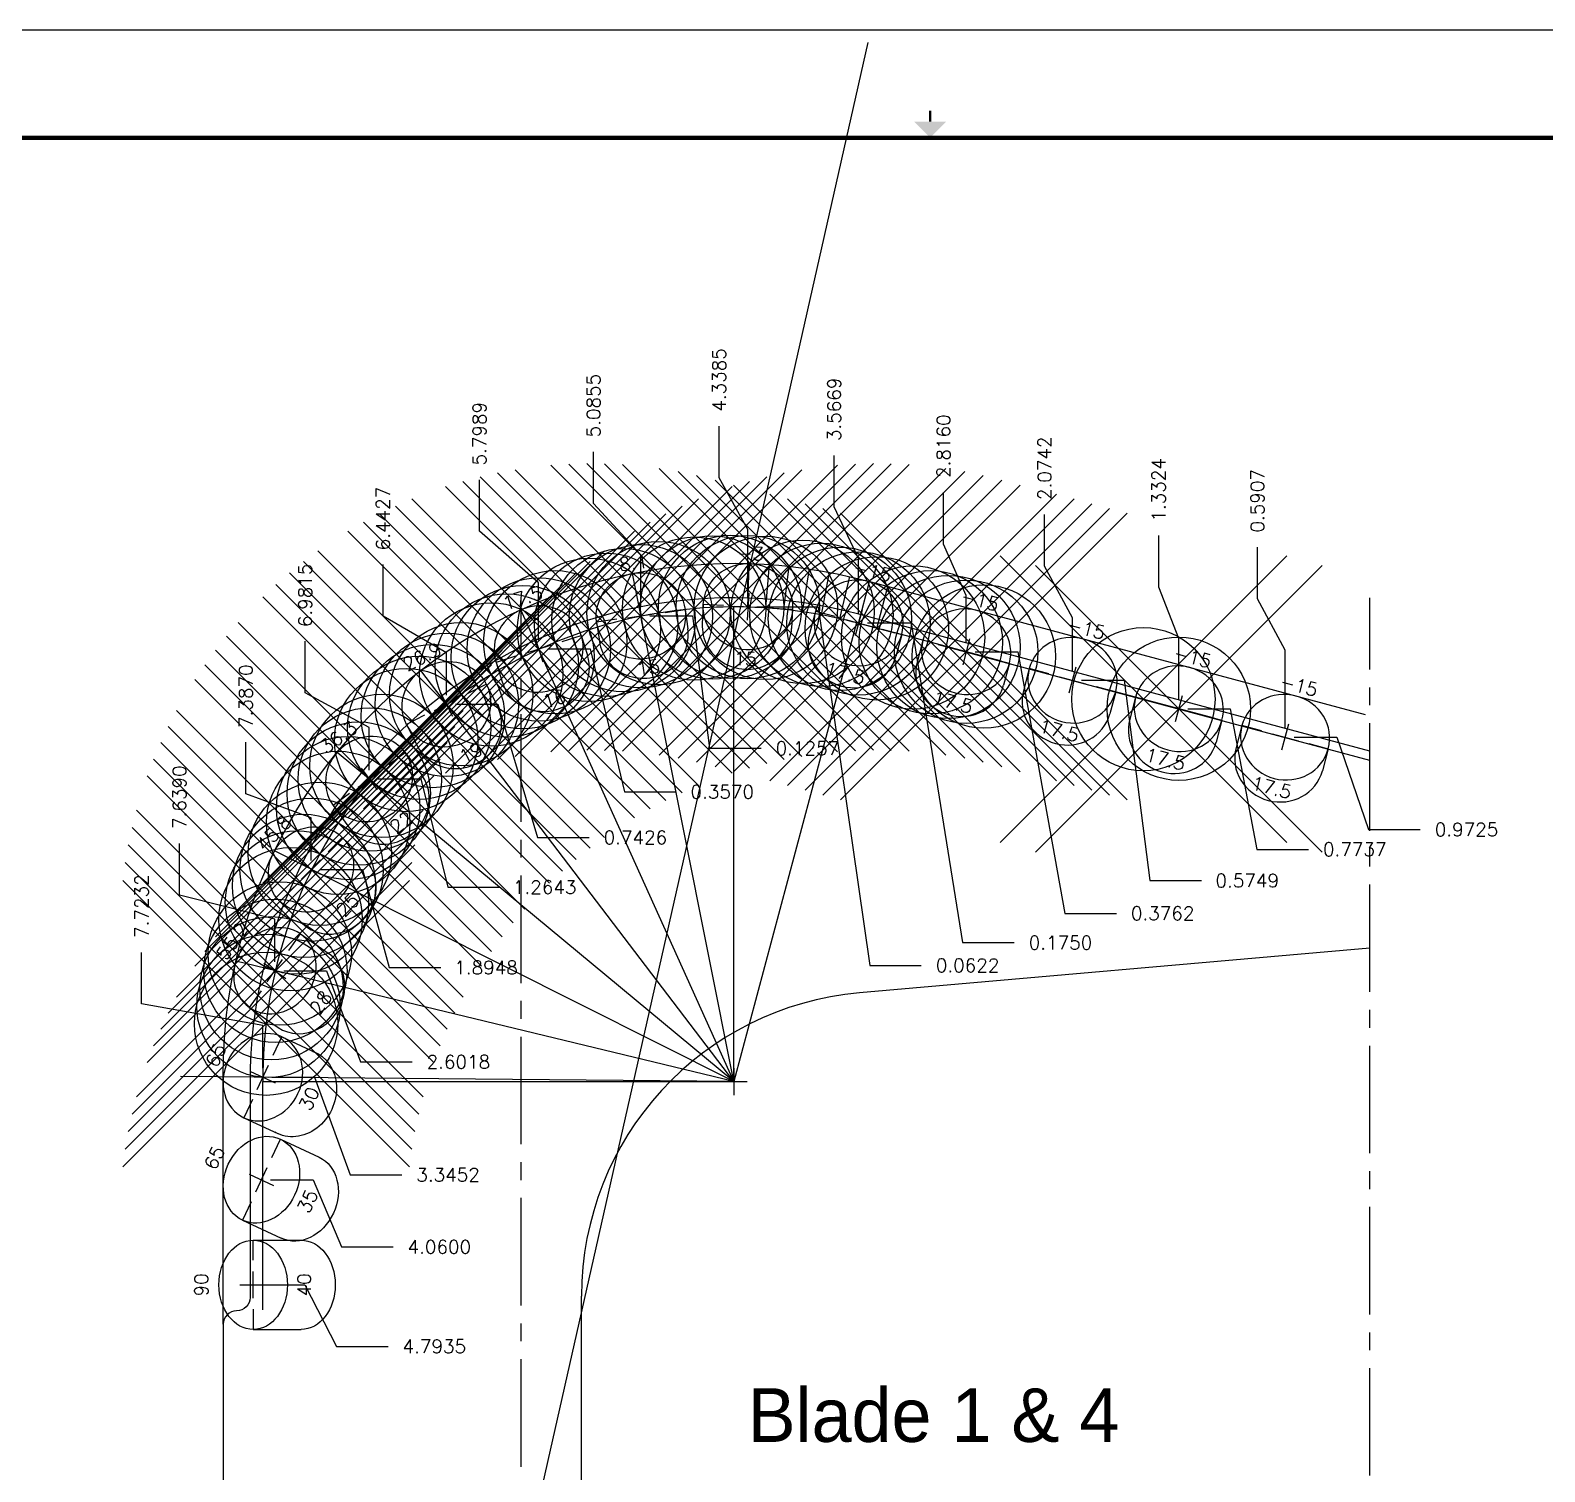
# Model space of a CAD drawing. Header units: inches. Extents: x -3 to 80.6, y -1.2 to 56.3.
# Drawn here: x 57.34 to 67.91, y 24.37 to 34.43 of the extents above; entities that cross this region are included whole.
import ezdxf
from ezdxf.enums import TextEntityAlignment as Align
from ezdxf.lldxf.tags import DXFTag

# ---------------------------------------------------------------- set-up
doc = ezdxf.new("R2010")
doc.units = ezdxf.units.IN
doc.header["$MEASUREMENT"] = 0
doc.header["$PDMODE"] = 35
doc.linetypes.add('CENTER2', pattern=[1.125, 0.75, -0.125, 0.125, -0.125])
doc.layers.get('Defpoints').update_dxf_attribs({"color": 10})
doc.layers.add('Blade_5', color=7, linetype='Continuous', true_color=0x0066cc)
for name, color, linetype in [('CLine', 5, 'CENTER2'), ('Dims', 4, 'Continuous'), ('Title Block', 7, 'Continuous')]:
    doc.layers.add(name, color=color, linetype=linetype)
doc.styles.add('RomanD', font='romand.shx')
doc.styles.add('RomanS', font='romans')
tags = doc.linetypes.add('HIDDEN2', pattern=[0.1875, 0.125, -0.0625]).pattern_tags.tags
tags[6:7] = [DXFTag(74, 4), DXFTag(75, 0), DXFTag(340, '0'), DXFTag(46, 0.0), DXFTag(50, 0.0), DXFTag(44, 0.0), DXFTag(45, 0.0)]
tags[4:5] = [DXFTag(74, 4), DXFTag(75, 0), DXFTag(340, '0'), DXFTag(46, 0.0), DXFTag(50, 0.0), DXFTag(44, 0.0), DXFTag(45, 0.0)]
doc.dimstyles.get("Standard").update_dxf_attribs({"dimtxt": 0.094, "dimasz": 0.18, "dimexe": 0.094, "dimexo": 0.0625, "dimgap": 0.09, "dimtad": 0, "dimtih": 1, "dimtoh": 1, "dimdec": 4, "dimzin": 0, "dimdsep": 46, "dimtxsty": 'RomanS', "dimcen": 0.09, "dimadec": 3, "dimazin": 0, "dimtfac": 1, "dimtdec": 4, "dimtofl": 0, "dimtmove": 0, "dimatfit": 3, "dimfxl": 1, "dimtolj": 1, "dimtzin": 0, "dimarcsym": 0})

# ---------------------------------------------------------------- blocks, each defined once
blk = doc.blocks.new('COT_Dblock')
at = {"layer": 'Title Block', "color": 8}
blk.add_lwpolyline([(0, 0), (34, 0), (34, 22), (0, 22)], close=True, dxfattribs=at)
at = {"layer": 'Title Block', "const_width": 0.015}
blk.add_lwpolyline([(17, 21.438), (17, 21.363)], dxfattribs=at)
at = {"layer": 'Title Block', "const_width": 0.03}
blk.add_lwpolyline([(33.13, 21.25), (0.87, 21.25), (0.87, 0.75), (33.13, 0.75)], close=True, dxfattribs=at)
at = {"layer": 'Title Block'}
blk.add_solid([(16.887, 21.363), (17.113, 21.363), (17, 21.25)], dxfattribs=at)
at = {"layer": 'Title Block', "color": 1, "style": 'RomanS', "flags": 8}
for tag, p in [('FNAME', (0.62, 3.75)), ('REVDATE', (0.62, 2.25)), ('USER', (0.62, 0.75))]:
    blk.add_attdef(tag, text='', height=0.047, rotation=90, dxfattribs=at).set_placement(p, align=Align.BOTTOM_LEFT)
at = {"layer": 'Title Block', "color": 3, "style": 'RomanS', "flags": 8}
blk.add_attdef('DRAWN', text='', height=0.11, dxfattribs=at).set_placement((28.7, 1.984), align=Align.MIDDLE_CENTER)
for tag, p in [('DDATE', (28.356, 1.672)), ('CHECK', (28.356, 1.406)), ('MATRL', (28.356, 1.149)), ('PDATE', (28.356, 0.883)), ('SCALE', (29.896, 0.855)), ('SHEET', (32.005, 0.855))]:
    blk.add_attdef(tag, text='', height=0.094, dxfattribs=at).set_placement(p, align=Align.MIDDLE_LEFT)
at = {"layer": 'Title Block', "color": 3, "style": 'RomanD', "width": 0.9, "flags": 8}
for tag, height, p in [('TITL1', 0.125, (31.337, 1.684)), ('TITL2', 0.094, (31.337, 1.514)), ('TITL3', 0.094, (31.337, 1.374))]:
    blk.add_attdef(tag, text='', height=height, dxfattribs=at).set_placement(p, align=Align.MIDDLE_CENTER)
at = {"layer": 'Title Block', "color": 3, "style": 'RomanS', "flags": 8}
for tag, p in [('FSCM#', (30.337, 1.121)), ('DWG#', (31.81, 1.121)), ('REV#', (32.97, 1.121))]:
    blk.add_attdef(tag, text='', height=0.094, dxfattribs=at).set_placement(p, align=Align.TOP_CENTER)
blk = doc.blocks.new('CMark')
at = {"layer": 'CLine'}
for p, q in [((-0.094, 0), (0.094, 0)), ((0, 0.094), (0, -0.094))]:
    blk.add_line(p, q, dxfattribs=at)
blk = doc.blocks.new('1613@17.5')
for p, q in [((-0.17, 0), (-0.312, 0)), ((0.171, 0), (0.312, 0))]:
    blk.add_line(p, q)
at = {"color": 8, "linetype": 'HIDDEN2', "ltscale": 0.5}
blk.add_line((-0.312, 0), (-0.312, -0.159), dxfattribs=at)
at = {"color": 8, "linetype": 'HIDDEN2', "ltscale": 0.5, "flags": 128}
blk.add_lwpolyline([(0.312, 0), (0.312, -0.159)], dxfattribs=at)
at = {"extrusion": (0, 0, -1)}
blk.add_ellipse((0, 0), major_axis=(-0.312, 0), ratio=0.953717, start_param=-3.141592653589793, end_param=3.141592653589793, dxfattribs=at)
at = {"color": 8, "linetype": 'HIDDEN2', "ltscale": 0.5}
blk.add_ellipse((0, -0.159), major_axis=(0.312, 0), ratio=0.953717, start_param=3.141593, end_param=6.283185, dxfattribs=at)
blk.add_blockref('CMark', (0, 0))
at = {"style": 'RomanS'}
blk.add_text('17.5', height=0.094, dxfattribs=at).set_placement((0, -0.364), align=Align.MIDDLE_CENTER)
blk.add_attdef('ANG', text='', height=0.094, dxfattribs=at).set_placement((0, 0.298), align=Align.BOTTOM_CENTER)
blk = doc.blocks.new('1613@15')
for p, q in [((-0.17, 0), (-0.312, 0)), ((0.171, 0), (0.312, 0))]:
    blk.add_line(p, q)
at = {"color": 8, "linetype": 'HIDDEN2', "ltscale": 0.5}
blk.add_line((-0.312, 0), (-0.312, -0.135), dxfattribs=at)
at = {"color": 8, "linetype": 'HIDDEN2', "ltscale": 0.5, "flags": 128}
blk.add_lwpolyline([(0.312, 0), (0.312, -0.135)], dxfattribs=at)
blk.add_ellipse((0, 0), major_axis=(-0.312, 0), ratio=0.965926, start_param=-3.141592653589793, end_param=3.141592653589793)
at = {"color": 8, "linetype": 'HIDDEN2', "ltscale": 0.5}
blk.add_ellipse((0, -0.135), major_axis=(-0.312, 0), ratio=0.965926, start_param=0, end_param=3.141593, dxfattribs=at)
blk.add_blockref('CMark', (0, 0))
at = {"style": 'RomanS'}
blk.add_text('15', height=0.094, dxfattribs=at).set_placement((0, -0.364), align=Align.MIDDLE_CENTER)
blk.add_attdef('ANG', text='', height=0.094, dxfattribs=at).set_placement((0, 0.298), align=Align.BOTTOM_CENTER)
blk = doc.blocks.new('1613@16')
for p, q in [((-0.17, 0), (-0.312, 0)), ((0.171, 0), (0.312, 0))]:
    blk.add_line(p, q)
at = {"color": 8, "linetype": 'HIDDEN2', "ltscale": 0.5}
blk.add_line((-0.312, 0), (-0.312, -0.143), dxfattribs=at)
at = {"color": 8, "linetype": 'HIDDEN2', "ltscale": 0.5, "flags": 128}
blk.add_lwpolyline([(0.312, 0), (0.312, -0.143)], dxfattribs=at)
at = {"extrusion": (0, 0, -1)}
blk.add_ellipse((0, 0), major_axis=(-0.312, 0), ratio=0.961248, start_param=-3.141592653589793, end_param=3.141592653589793, dxfattribs=at)
at = {"color": 8, "linetype": 'HIDDEN2', "ltscale": 0.5}
blk.add_ellipse((0, -0.143), major_axis=(0.312, 0), ratio=0.953717, start_param=3.141593, end_param=6.283185, dxfattribs=at)
blk.add_blockref('CMark', (0, 0))
at = {"style": 'RomanS'}
blk.add_text('16', height=0.094, dxfattribs=at).set_placement((0, -0.364), align=Align.MIDDLE_CENTER)
blk.add_attdef('ANG', text='', height=0.094, dxfattribs=at).set_placement((0, 0.298), align=Align.BOTTOM_CENTER)
blk = doc.blocks.new('1613@19')
for p, q in [((-0.17, 0), (-0.313, 0)), ((0.171, 0), (0.312, 0))]:
    blk.add_line(p, q)
at = {"color": 8, "linetype": 'HIDDEN2', "ltscale": 0.5}
blk.add_line((-0.313, 0), (-0.313, -0.169), dxfattribs=at)
at = {"color": 8, "linetype": 'HIDDEN2', "ltscale": 0.5, "flags": 128}
blk.add_lwpolyline([(0.312, 0), (0.312, -0.169)], dxfattribs=at)
at = {"extrusion": (0, 0, -1)}
blk.add_ellipse((0, 0), major_axis=(-0.312, 0), ratio=0.945519, start_param=3.141593, end_param=9.424778, dxfattribs=at)
at = {"color": 8, "linetype": 'HIDDEN2', "ltscale": 0.5}
blk.add_ellipse((0, -0.169), major_axis=(0.312, 0), ratio=0.945519, start_param=3.141593, end_param=6.283185, dxfattribs=at)
blk.add_blockref('CMark', (0, 0))
at = {"style": 'RomanS'}
blk.add_text('19', height=0.094, dxfattribs=at).set_placement((0, -0.379), align=Align.MIDDLE_CENTER)
blk.add_attdef('ANG', text='', height=0.094, dxfattribs=at).set_placement((0, 0.298), align=Align.BOTTOM_CENTER)
blk = doc.blocks.new('1613@22')
for p, q in [((-0.17, 0), (-0.313, 0)), ((0.171, 0), (0.312, 0))]:
    blk.add_line(p, q)
at = {"color": 8, "linetype": 'HIDDEN2', "ltscale": 0.5}
blk.add_line((-0.313, 0), (-0.313, -0.195), dxfattribs=at)
at = {"color": 8, "linetype": 'HIDDEN2', "ltscale": 0.5, "flags": 128}
blk.add_lwpolyline([(0.312, 0), (0.312, -0.195)], dxfattribs=at)
blk.add_ellipse((0, 0), major_axis=(-0.312, 0), ratio=0.927168, start_param=3.141593, end_param=9.424778)
at = {"color": 8, "linetype": 'HIDDEN2', "ltscale": 0.5}
blk.add_ellipse((0, -0.195), major_axis=(-0.312, 0), ratio=0.927168, start_param=0, end_param=3.141593, dxfattribs=at)
blk.add_blockref('CMark', (0, 0))
at = {"style": 'RomanS'}
blk.add_text('22', height=0.094, dxfattribs=at).set_placement((0.003, -0.376), align=Align.MIDDLE_CENTER)
blk.add_attdef('ANG', text='', height=0.094, dxfattribs=at).set_placement((0, 0.287), align=Align.BOTTOM_CENTER)
blk = doc.blocks.new('1613@25')
for p, q in [((-0.17, 0), (-0.312, 0)), ((0.171, 0), (0.312, 0))]:
    blk.add_line(p, q)
at = {"color": 8, "linetype": 'HIDDEN2', "ltscale": 0.5}
blk.add_line((-0.312, 0), (-0.312, -0.22), dxfattribs=at)
at = {"color": 8, "linetype": 'HIDDEN2', "ltscale": 0.5, "flags": 128}
blk.add_lwpolyline([(0.312, 0), (0.312, -0.22)], dxfattribs=at)
blk.add_ellipse((0, 0), major_axis=(-0.312, 0), ratio=0.906308, start_param=-3.141592653589793, end_param=3.141592653589793)
at = {"color": 8, "linetype": 'HIDDEN2', "ltscale": 0.5}
blk.add_ellipse((0, -0.22), major_axis=(-0.312, 0), ratio=0.906308, start_param=0, end_param=3.141593, dxfattribs=at)
blk.add_blockref('CMark', (0, 0))
at = {"style": 'RomanS'}
blk.add_text('25', height=0.094, dxfattribs=at).set_placement((0, -0.356), align=Align.MIDDLE_CENTER)
blk.add_attdef('ANG', text='', height=0.094, dxfattribs=at).set_placement((0, 0.287), align=Align.BOTTOM_CENTER)
blk = doc.blocks.new('1613@28')
for p, q in [((-0.17, 0), (-0.313, 0)), ((0.171, 0), (0.312, 0))]:
    blk.add_line(p, q)
at = {"color": 8, "linetype": 'HIDDEN2', "ltscale": 0.5}
blk.add_line((-0.313, 0), (-0.313, -0.244), dxfattribs=at)
at = {"color": 8, "linetype": 'HIDDEN2', "ltscale": 0.5, "flags": 128}
blk.add_lwpolyline([(0.312, 0), (0.312, -0.244)], dxfattribs=at)
blk.add_ellipse((0, 0), major_axis=(-0.312, 0), ratio=0.882944, start_param=3.141593, end_param=9.424778)
at = {"color": 8, "linetype": 'HIDDEN2', "ltscale": 0.5}
blk.add_ellipse((0, -0.244), major_axis=(-0.312, 0), ratio=0.882944, start_param=0, end_param=3.141593, dxfattribs=at)
blk.add_blockref('CMark', (0, 0))
at = {"style": 'RomanS'}
blk.add_text('28', height=0.094, dxfattribs=at).set_placement((0, -0.389), align=Align.MIDDLE_CENTER)
blk.add_attdef('ANG', text='', height=0.094, dxfattribs=at).set_placement((0, 0.287), align=Align.BOTTOM_CENTER)
blk = doc.blocks.new('*D178')
at = {"layer": 'Defpoints', "color": 0, "transparency": 16777216}
for p in [(65.904, 30.82), (66.688, 30.466), (66.097, 29.493)]:
    blk.add_point(p, dxfattribs=at)
at = {"layer": 'Dims', "color": 0, "lineweight": -2, "transparency": 16777216}
for p, q in [((65.904, 30.46), (65.904, 30.82)), ((66.097, 30.1), (65.904, 30.46)), ((66.097, 29.556), (66.097, 30.1))]:
    blk.add_line(p, q, dxfattribs=at)
at = {"layer": 'Dims', "color": 0, "transparency": 16777216, "insert": (65.904, 31.143), "char_height": 0.094, "attachment_point": 5, "rotation": 90, "style": 'RomanS'}
blk.add_mtext('\\A1;0.5907', dxfattribs=at)
blk = doc.blocks.new('*D179')
at = {"layer": 'Defpoints', "color": 0, "transparency": 16777216}
for p in [(65.215, 30.901), (66.688, 30.466), (65.355, 29.692)]:
    blk.add_point(p, dxfattribs=at)
at = {"layer": 'Dims', "color": 0, "lineweight": -2, "transparency": 16777216}
for p, q in [((65.215, 30.541), (65.215, 30.901)), ((65.355, 30.181), (65.215, 30.541)), ((65.355, 29.755), (65.355, 30.181))]:
    blk.add_line(p, q, dxfattribs=at)
at = {"layer": 'Dims', "color": 0, "transparency": 16777216, "insert": (65.215, 31.219), "char_height": 0.094, "attachment_point": 5, "rotation": 90, "style": 'RomanS'}
blk.add_mtext('\\A1;1.3324', dxfattribs=at)
blk = doc.blocks.new('*D180')
at = {"layer": 'Defpoints', "color": 0, "transparency": 16777216}
for p in [(64.419, 31.047), (66.688, 30.466), (64.614, 29.891)]:
    blk.add_point(p, dxfattribs=at)
at = {"layer": 'Dims', "color": 0, "lineweight": -2, "transparency": 16777216}
for p, q in [((64.419, 30.687), (64.419, 31.047)), ((64.614, 30.327), (64.419, 30.687)), ((64.614, 29.953), (64.614, 30.327))]:
    blk.add_line(p, q, dxfattribs=at)
at = {"layer": 'Dims', "color": 0, "transparency": 16777216, "insert": (64.419, 31.37), "char_height": 0.094, "attachment_point": 5, "rotation": 90, "style": 'RomanS'}
blk.add_mtext('\\A1;2.0742', dxfattribs=at)
blk = doc.blocks.new('*D181')
at = {"layer": 'Defpoints', "color": 0, "transparency": 16777216}
for p in [(63.714, 31.201), (66.688, 30.466), (63.872, 30.09)]:
    blk.add_point(p, dxfattribs=at)
at = {"layer": 'Dims', "color": 0, "lineweight": -2, "transparency": 16777216}
for p, q in [((63.714, 30.841), (63.714, 31.201)), ((63.872, 30.481), (63.714, 30.841)), ((63.872, 30.152), (63.872, 30.481))]:
    blk.add_line(p, q, dxfattribs=at)
at = {"layer": 'Dims', "color": 0, "transparency": 16777216, "insert": (63.714, 31.524), "char_height": 0.094, "attachment_point": 5, "rotation": 90, "style": 'RomanS'}
blk.add_mtext('\\A1;2.8160', dxfattribs=at)
blk = doc.blocks.new('*D182')
at = {"layer": 'Defpoints', "color": 0, "transparency": 16777216}
for p in [(62.951, 31.46), (66.688, 30.466), (63.121, 30.291)]:
    blk.add_point(p, dxfattribs=at)
at = {"layer": 'Dims', "color": 0, "lineweight": -2, "transparency": 16777216}
for p, q in [((62.951, 31.1), (62.951, 31.46)), ((63.121, 30.74), (62.951, 31.1)), ((63.121, 30.353), (63.121, 30.74))]:
    blk.add_line(p, q, dxfattribs=at)
at = {"layer": 'Dims', "color": 0, "transparency": 16777216, "insert": (62.951, 31.781), "char_height": 0.094, "attachment_point": 5, "rotation": 90, "style": 'RomanS'}
blk.add_mtext('\\A1;3.5669', dxfattribs=at)
blk = doc.blocks.new('*D183')
at = {"layer": 'Defpoints', "color": 0, "transparency": 16777216}
for p in [(62.148, 31.663), (66.688, 30.466), (62.349, 30.404)]:
    blk.add_point(p, dxfattribs=at)
at = {"layer": 'Dims', "color": 0, "lineweight": -2, "transparency": 16777216}
for p, q in [((62.148, 31.303), (62.148, 31.663)), ((62.349, 30.943), (62.148, 31.303)), ((62.349, 30.466), (62.349, 30.943))]:
    blk.add_line(p, q, dxfattribs=at)
at = {"layer": 'Dims', "color": 0, "transparency": 16777216, "insert": (62.148, 31.986), "char_height": 0.094, "attachment_point": 5, "rotation": 90, "style": 'RomanS'}
blk.add_mtext('\\A1;4.3385', dxfattribs=at)
blk = doc.blocks.new('*D184')
at = {"layer": 'Defpoints', "color": 0, "transparency": 16777216}
for p in [(61.272, 31.485), (66.688, 30.466), (61.602, 30.34)]:
    blk.add_point(p, dxfattribs=at)
at = {"layer": 'Dims', "color": 0, "lineweight": -2, "transparency": 16777216}
for p, q in [((61.272, 31.125), (61.272, 31.485)), ((61.602, 30.765), (61.272, 31.125)), ((61.602, 30.403), (61.602, 30.765))]:
    blk.add_line(p, q, dxfattribs=at)
at = {"layer": 'Dims', "color": 0, "transparency": 16777216, "insert": (61.272, 31.807), "char_height": 0.094, "attachment_point": 5, "rotation": 90, "style": 'RomanS'}
blk.add_mtext('\\A1;5.0855', dxfattribs=at)
blk = doc.blocks.new('*D185')
at = {"layer": 'Defpoints', "color": 0, "transparency": 16777216}
for p in [(60.476, 31.29), (66.688, 30.466), (60.889, 30.109)]:
    blk.add_point(p, dxfattribs=at)
at = {"layer": 'Dims', "color": 0, "lineweight": -2, "transparency": 16777216}
for p, q in [((60.476, 30.93), (60.476, 31.29)), ((60.889, 30.57), (60.476, 30.93)), ((60.889, 30.171), (60.889, 30.57))]:
    blk.add_line(p, q, dxfattribs=at)
at = {"layer": 'Dims', "color": 0, "transparency": 16777216, "insert": (60.476, 31.611), "char_height": 0.094, "attachment_point": 5, "rotation": 90, "style": 'RomanS'}
blk.add_mtext('\\A1;5.7989', dxfattribs=at)
blk = doc.blocks.new('*D186')
at = {"layer": 'Defpoints', "color": 0, "transparency": 16777216}
for p in [(59.803, 30.698), (66.688, 30.466), (60.245, 29.723)]:
    blk.add_point(p, dxfattribs=at)
at = {"layer": 'Dims', "color": 0, "lineweight": -2, "transparency": 16777216}
for p, q in [((59.803, 30.338), (59.803, 30.698)), ((60.245, 30.083), (59.803, 30.338)), ((60.245, 29.786), (60.245, 30.083))]:
    blk.add_line(p, q, dxfattribs=at)
at = {"layer": 'Dims', "color": 0, "transparency": 16777216, "insert": (59.803, 31.019), "char_height": 0.094, "attachment_point": 5, "rotation": 90, "style": 'RomanS'}
blk.add_mtext('\\A1;6.4427', dxfattribs=at)
blk = doc.blocks.new('*D187')
at = {"layer": 'Defpoints', "color": 0, "transparency": 16777216}
for p in [(66.688, 30.466), (59.26, 30.163), (59.706, 29.202)]:
    blk.add_point(p, dxfattribs=at)
at = {"layer": 'Dims', "color": 0, "lineweight": -2, "transparency": 16777216}
for p, q in [((59.26, 29.803), (59.26, 30.163)), ((59.706, 29.562), (59.26, 29.803)), ((59.706, 29.264), (59.706, 29.562))]:
    blk.add_line(p, q, dxfattribs=at)
at = {"layer": 'Dims', "color": 0, "transparency": 16777216, "insert": (59.26, 30.483), "char_height": 0.094, "attachment_point": 5, "rotation": 90, "style": 'RomanS'}
blk.add_mtext('\\A1;6.9815', dxfattribs=at)
blk = doc.blocks.new('*D188')
at = {"layer": 'Defpoints', "color": 0, "transparency": 16777216}
for p in [(66.688, 30.466), (58.846, 29.458), (59.301, 28.571)]:
    blk.add_point(p, dxfattribs=at)
at = {"layer": 'Dims', "color": 0, "lineweight": -2, "transparency": 16777216}
for p, q in [((58.846, 29.098), (58.846, 29.458)), ((59.301, 28.931), (58.846, 29.098)), ((59.301, 28.634), (59.301, 28.931))]:
    blk.add_line(p, q, dxfattribs=at)
at = {"layer": 'Dims', "color": 0, "transparency": 16777216, "insert": (58.846, 29.78), "char_height": 0.094, "attachment_point": 5, "rotation": 90, "style": 'RomanS'}
blk.add_mtext('\\A1;7.3870', dxfattribs=at)
blk = doc.blocks.new('*D189')
at = {"layer": 'Defpoints', "color": 0, "transparency": 16777216}
for p in [(66.688, 30.466), (58.383, 28.752), (59.049, 27.864)]:
    blk.add_point(p, dxfattribs=at)
at = {"layer": 'Dims', "color": 0, "lineweight": -2, "transparency": 16777216}
for p, q in [((58.383, 28.392), (58.383, 28.752)), ((59.049, 28.224), (58.383, 28.392)), ((59.049, 27.927), (59.049, 28.224))]:
    blk.add_line(p, q, dxfattribs=at)
at = {"layer": 'Dims', "color": 0, "transparency": 16777216, "insert": (58.383, 29.075), "char_height": 0.094, "attachment_point": 5, "rotation": 90, "style": 'RomanS'}
blk.add_mtext('\\A1;7.6390', dxfattribs=at)
blk = doc.blocks.new('*D190')
at = {"layer": 'Defpoints', "color": 0, "transparency": 16777216}
for p in [(66.688, 30.466), (66.097, 29.493), (67.04, 28.849)]:
    blk.add_point(p, dxfattribs=at)
at = {"layer": 'Dims', "color": 0, "lineweight": -2, "transparency": 16777216}
for p, q in [((66.16, 29.493), (66.457, 29.493)), ((66.457, 29.493), (66.68, 28.849)), ((66.68, 28.849), (67.04, 28.849))]:
    blk.add_line(p, q, dxfattribs=at)
at = {"layer": 'Dims', "color": 0, "transparency": 16777216, "insert": (67.363, 28.849), "char_height": 0.094, "attachment_point": 5, "style": 'RomanS'}
blk.add_mtext('\\A1;0.9725', dxfattribs=at)
blk = doc.blocks.new('*D191')
at = {"layer": 'Defpoints', "color": 0, "transparency": 16777216}
for p in [(66.688, 30.466), (65.355, 29.692), (66.26, 28.711)]:
    blk.add_point(p, dxfattribs=at)
at = {"layer": 'Dims', "color": 0, "lineweight": -2, "transparency": 16777216}
for p, q in [((65.418, 29.692), (65.715, 29.692)), ((65.715, 29.692), (65.9, 28.711)), ((65.9, 28.711), (66.26, 28.711))]:
    blk.add_line(p, q, dxfattribs=at)
at = {"layer": 'Dims', "color": 0, "transparency": 16777216, "insert": (66.583, 28.711), "char_height": 0.094, "attachment_point": 5, "style": 'RomanS'}
blk.add_mtext('\\A1;0.7737', dxfattribs=at)
blk = doc.blocks.new('*D192')
at = {"layer": 'Defpoints', "color": 0, "transparency": 16777216}
for p in [(66.688, 30.466), (64.614, 29.891), (65.513, 28.493)]:
    blk.add_point(p, dxfattribs=at)
at = {"layer": 'Dims', "color": 0, "lineweight": -2, "transparency": 16777216}
for p, q in [((64.676, 29.891), (64.974, 29.891)), ((64.974, 29.891), (65.153, 28.493)), ((65.153, 28.493), (65.513, 28.493))]:
    blk.add_line(p, q, dxfattribs=at)
at = {"layer": 'Dims', "color": 0, "transparency": 16777216, "insert": (65.833, 28.493), "char_height": 0.094, "attachment_point": 5, "style": 'RomanS'}
blk.add_mtext('\\A1;0.5749', dxfattribs=at)
blk = doc.blocks.new('*D193')
at = {"layer": 'Defpoints', "color": 0, "transparency": 16777216}
for p in [(66.688, 30.466), (63.872, 30.09), (64.92, 28.264)]:
    blk.add_point(p, dxfattribs=at)
at = {"layer": 'Dims', "color": 0, "lineweight": -2, "transparency": 16777216}
for p, q in [((63.934, 30.09), (64.232, 30.09)), ((64.232, 30.09), (64.56, 28.264)), ((64.56, 28.264), (64.92, 28.264))]:
    blk.add_line(p, q, dxfattribs=at)
at = {"layer": 'Dims', "color": 0, "transparency": 16777216, "insert": (65.243, 28.264), "char_height": 0.094, "attachment_point": 5, "style": 'RomanS'}
blk.add_mtext('\\A1;0.3762', dxfattribs=at)
blk = doc.blocks.new('*D194')
at = {"layer": 'Defpoints', "color": 0, "transparency": 16777216}
for p in [(66.688, 30.466), (63.121, 30.291), (64.207, 28.06)]:
    blk.add_point(p, dxfattribs=at)
at = {"layer": 'Dims', "color": 0, "lineweight": -2, "transparency": 16777216}
for p, q in [((63.184, 30.291), (63.487, 30.291)), ((63.487, 30.291), (63.847, 28.06)), ((63.847, 28.06), (64.207, 28.06))]:
    blk.add_line(p, q, dxfattribs=at)
at = {"layer": 'Dims', "color": 0, "transparency": 16777216, "insert": (64.53, 28.06), "char_height": 0.094, "attachment_point": 5, "style": 'RomanS'}
blk.add_mtext('\\A1;0.1750', dxfattribs=at)
blk = doc.blocks.new('*D195')
at = {"layer": 'Defpoints', "color": 0, "transparency": 16777216}
for p in [(66.688, 30.466), (62.349, 30.404), (63.559, 27.901)]:
    blk.add_point(p, dxfattribs=at)
at = {"layer": 'Dims', "color": 0, "lineweight": -2, "transparency": 16777216}
for p, q in [((62.412, 30.404), (62.839, 30.404)), ((62.839, 30.404), (63.199, 27.901)), ((63.199, 27.901), (63.559, 27.901))]:
    blk.add_line(p, q, dxfattribs=at)
at = {"layer": 'Dims', "color": 0, "transparency": 16777216, "insert": (63.882, 27.901), "char_height": 0.094, "attachment_point": 5, "style": 'RomanS'}
blk.add_mtext('\\A1;0.0622', dxfattribs=at)
blk = doc.blocks.new('*D196')
at = {"layer": 'Defpoints', "color": 0, "transparency": 16777216}
for p in [(66.688, 30.466), (61.602, 30.34), (62.441, 29.416)]:
    blk.add_point(p, dxfattribs=at)
at = {"layer": 'Dims', "color": 0, "lineweight": -2, "transparency": 16777216}
for p, q in [((61.665, 30.34), (61.962, 30.34)), ((61.962, 30.34), (62.081, 29.416)), ((62.081, 29.416), (62.441, 29.416))]:
    blk.add_line(p, q, dxfattribs=at)
at = {"layer": 'Dims', "color": 0, "transparency": 16777216, "insert": (62.764, 29.416), "char_height": 0.094, "attachment_point": 5, "style": 'RomanS'}
blk.add_mtext('\\A1;0.1257', dxfattribs=at)
blk = doc.blocks.new('*D197')
at = {"layer": 'Defpoints', "color": 0, "transparency": 16777216}
for p in [(66.688, 30.466), (60.889, 30.109), (61.847, 29.112)]:
    blk.add_point(p, dxfattribs=at)
at = {"layer": 'Dims', "color": 0, "lineweight": -2, "transparency": 16777216}
for p, q in [((60.952, 30.109), (61.249, 30.109)), ((61.249, 30.109), (61.487, 29.112)), ((61.487, 29.112), (61.847, 29.112))]:
    blk.add_line(p, q, dxfattribs=at)
at = {"layer": 'Dims', "color": 0, "transparency": 16777216, "insert": (62.17, 29.112), "char_height": 0.094, "attachment_point": 5, "style": 'RomanS'}
blk.add_mtext('\\A1;0.3570', dxfattribs=at)
blk = doc.blocks.new('*D198')
at = {"layer": 'Defpoints', "color": 0, "transparency": 16777216}
for p in [(66.688, 30.466), (59.049, 27.864), (60.006, 27.228)]:
    blk.add_point(p, dxfattribs=at)
at = {"layer": 'Dims', "color": 0, "lineweight": -2, "transparency": 16777216}
for p, q in [((59.111, 27.864), (59.409, 27.864)), ((59.409, 27.864), (59.646, 27.228)), ((59.646, 27.228), (60.006, 27.228))]:
    blk.add_line(p, q, dxfattribs=at)
at = {"layer": 'Dims', "color": 0, "transparency": 16777216, "insert": (60.329, 27.228), "char_height": 0.094, "attachment_point": 5, "style": 'RomanS'}
blk.add_mtext('\\A1;2.6018', dxfattribs=at)
blk = doc.blocks.new('*D199')
at = {"layer": 'Defpoints', "color": 0, "transparency": 16777216}
for p in [(66.688, 30.466), (59.301, 28.571), (60.206, 27.886)]:
    blk.add_point(p, dxfattribs=at)
at = {"layer": 'Dims', "color": 0, "lineweight": -2, "transparency": 16777216}
for p, q in [((59.363, 28.571), (59.661, 28.571)), ((59.661, 28.571), (59.846, 27.886)), ((59.846, 27.886), (60.206, 27.886))]:
    blk.add_line(p, q, dxfattribs=at)
at = {"layer": 'Dims', "color": 0, "transparency": 16777216, "insert": (60.522, 27.886), "char_height": 0.094, "attachment_point": 5, "style": 'RomanS'}
blk.add_mtext('\\A1;1.8948', dxfattribs=at)
blk = doc.blocks.new('*D200')
at = {"layer": 'Defpoints', "color": 0, "transparency": 16777216}
for p in [(66.688, 30.466), (59.706, 29.202), (60.615, 28.447)]:
    blk.add_point(p, dxfattribs=at)
at = {"layer": 'Dims', "color": 0, "lineweight": -2, "transparency": 16777216}
for p, q in [((59.769, 29.202), (60.066, 29.202)), ((60.066, 29.202), (60.255, 28.447)), ((60.255, 28.447), (60.615, 28.447))]:
    blk.add_line(p, q, dxfattribs=at)
at = {"layer": 'Dims', "color": 0, "transparency": 16777216, "insert": (60.931, 28.447), "char_height": 0.094, "attachment_point": 5, "style": 'RomanS'}
blk.add_mtext('\\A1;1.2643', dxfattribs=at)
blk = doc.blocks.new('*D201')
at = {"layer": 'Defpoints', "color": 0, "transparency": 16777216}
for p in [(66.688, 30.466), (60.245, 29.723), (61.241, 28.794)]:
    blk.add_point(p, dxfattribs=at)
at = {"layer": 'Dims', "color": 0, "lineweight": -2, "transparency": 16777216}
for p, q in [((60.308, 29.723), (60.605, 29.723)), ((60.605, 29.723), (60.881, 28.794)), ((60.881, 28.794), (61.241, 28.794))]:
    blk.add_line(p, q, dxfattribs=at)
at = {"layer": 'Dims', "color": 0, "transparency": 16777216, "insert": (61.564, 28.794), "char_height": 0.094, "attachment_point": 5, "style": 'RomanS'}
blk.add_mtext('\\A1;0.7426', dxfattribs=at)
blk = doc.blocks.new('1613@30')
for p, q in [((-0.17, 0), (-0.312, 0)), ((0.171, 0), (0.312, 0))]:
    blk.add_line(p, q)
at = {"color": 8, "linetype": 'HIDDEN2', "ltscale": 0.5}
blk.add_line((-0.312, 0), (-0.312, -0.26), dxfattribs=at)
at = {"color": 8, "linetype": 'HIDDEN2', "ltscale": 0.5, "flags": 128}
blk.add_lwpolyline([(0.312, 0), (0.312, -0.26)], dxfattribs=at)
at = {"extrusion": (0, 0, -1)}
blk.add_ellipse((0, 0), major_axis=(-0.312, 0), ratio=0.866025, start_param=-3.141592653589793, end_param=3.141592653589793, dxfattribs=at)
at = {"color": 8, "linetype": 'HIDDEN2', "ltscale": 0.5, "extrusion": (0, 0, -1)}
blk.add_ellipse((0, -0.26), major_axis=(-0.312, 0), ratio=0.866025, start_param=3.068877, end_param=6.355901, dxfattribs=at)
blk.add_blockref('CMark', (0, 0))
at = {"style": 'RomanS'}
blk.add_text('30', height=0.094, dxfattribs=at).set_placement((0, -0.356), align=Align.MIDDLE_CENTER)
blk.add_attdef('ANG', text='', height=0.094, dxfattribs=at).set_placement((0, 0.287), align=Align.BOTTOM_CENTER)
blk = doc.blocks.new('*D253')
at = {"layer": 'Blade_5', "color": 0, "lineweight": -2, "transparency": 16777216}
for p, q in [((59.027, 27.121), (59.325, 27.121)), ((59.325, 27.121), (59.574, 26.44)), ((59.574, 26.44), (59.934, 26.44))]:
    blk.add_line(p, q, dxfattribs=at)
at = {"layer": 'Defpoints', "color": 0, "transparency": 16777216}
for p in [(66.688, 30.466), (58.965, 27.121), (59.934, 26.44)]:
    blk.add_point(p, dxfattribs=at)
at = {"layer": 'Blade_5', "color": 0, "transparency": 16777216, "insert": (60.257, 26.44), "char_height": 0.094, "attachment_point": 5, "style": 'RomanS'}
blk.add_mtext('\\A1;3.3452', dxfattribs=at)
blk = doc.blocks.new('*D254')
at = {"layer": 'Blade_5', "color": 0, "lineweight": -2, "transparency": 16777216}
for p, q in [((58.119, 27.632), (58.119, 27.992)), ((58.965, 27.481), (58.119, 27.632)), ((58.965, 27.183), (58.965, 27.481))]:
    blk.add_line(p, q, dxfattribs=at)
at = {"layer": 'Defpoints', "color": 0, "transparency": 16777216}
for p in [(66.688, 30.466), (58.119, 27.992), (58.965, 27.121)]:
    blk.add_point(p, dxfattribs=at)
at = {"layer": 'Blade_5', "color": 0, "transparency": 16777216, "insert": (58.119, 28.315), "char_height": 0.094, "attachment_point": 5, "rotation": 90, "style": 'RomanS'}
blk.add_mtext('\\A1;7.7232', dxfattribs=at)
blk = doc.blocks.new('*D263')
at = {"layer": 'Blade_5', "color": 0, "lineweight": -2, "transparency": 16777216}
for p, q in [((59.017, 26.406), (59.315, 26.406)), ((59.315, 26.406), (59.514, 25.937)), ((59.514, 25.937), (59.874, 25.937))]:
    blk.add_line(p, q, dxfattribs=at)
at = {"layer": 'Defpoints', "color": 0, "transparency": 16777216}
for p in [(66.688, 30.466), (58.955, 26.406), (59.874, 25.937)]:
    blk.add_point(p, dxfattribs=at)
at = {"layer": 'Blade_5', "color": 0, "transparency": 16777216, "insert": (60.196, 25.937), "char_height": 0.094, "attachment_point": 5, "style": 'RomanS'}
blk.add_mtext('\\A1;4.0600', dxfattribs=at)
blk = doc.blocks.new('*D264')
at = {"layer": 'Blade_5', "color": 0, "lineweight": -2, "transparency": 16777216}
for p, q in [((58.96, 25.672), (59.257, 25.672)), ((59.257, 25.672), (59.479, 25.243)), ((59.479, 25.243), (59.839, 25.243))]:
    blk.add_line(p, q, dxfattribs=at)
at = {"layer": 'Defpoints', "color": 0, "transparency": 16777216}
for p in [(66.688, 30.466), (58.897, 25.672), (59.839, 25.243)]:
    blk.add_point(p, dxfattribs=at)
at = {"layer": 'Blade_5', "color": 0, "transparency": 16777216, "insert": (60.161, 25.243), "char_height": 0.094, "attachment_point": 5, "style": 'RomanS'}
blk.add_mtext('\\A1;4.7935', dxfattribs=at)
blk = doc.blocks.new('1613@35')
for p, q in [((-0.17, 0), (-0.312, 0)), ((0.171, 0), (0.312, 0))]:
    blk.add_line(p, q)
at = {"color": 8, "linetype": 'HIDDEN2', "ltscale": 0.5}
blk.add_line((-0.312, 0), (-0.312, -0.298), dxfattribs=at)
at = {"color": 8, "linetype": 'HIDDEN2', "ltscale": 0.5, "flags": 128}
blk.add_lwpolyline([(0.312, 0), (0.312, -0.298)], dxfattribs=at)
at = {"extrusion": (0, 0, -1)}
blk.add_ellipse((0, 0), major_axis=(-0.312, 0), ratio=0.8192, start_param=3.141593, end_param=9.424778, dxfattribs=at)
at = {"color": 8, "linetype": 'HIDDEN2', "ltscale": 0.5, "extrusion": (0, 0, -1)}
blk.add_ellipse((0, -0.298), major_axis=(-0.312, 0), ratio=0.8192, start_param=3.141593, end_param=6.283185, dxfattribs=at)
blk.add_blockref('CMark', (0, 0))
at = {"style": 'RomanS'}
blk.add_text('35', height=0.094, dxfattribs=at).set_placement((0, -0.356), align=Align.MIDDLE_CENTER)
blk.add_attdef('ANG', text='', height=0.094, dxfattribs=at).set_placement((0, 0.287), align=Align.BOTTOM_CENTER)
blk = doc.blocks.new('1613@40')
for p, q in [((-0.17, 0), (-0.312, 0)), ((0.171, 0), (0.312, 0))]:
    blk.add_line(p, q)
at = {"color": 8, "linetype": 'HIDDEN2', "ltscale": 0.5}
blk.add_line((-0.312, 0), (-0.312, -0.334), dxfattribs=at)
at = {"color": 8, "linetype": 'HIDDEN2', "ltscale": 0.5, "flags": 128}
blk.add_lwpolyline([(0.312, 0), (0.312, -0.334)], dxfattribs=at)
at = {"extrusion": (0, 0, -1)}
blk.add_ellipse((0, 0), major_axis=(-0.312, 0), ratio=0.76608, start_param=3.141593, end_param=9.424778, dxfattribs=at)
at = {"color": 8, "linetype": 'HIDDEN2', "ltscale": 0.5, "extrusion": (0, 0, -1)}
blk.add_ellipse((0, -0.334), major_axis=(-0.312, 0), ratio=0.76608, start_param=3.141593, end_param=6.283185, dxfattribs=at)
blk.add_blockref('CMark', (0, 0))
at = {"style": 'RomanS'}
blk.add_text('40', height=0.094, dxfattribs=at).set_placement((0, -0.356), align=Align.MIDDLE_CENTER)
blk.add_attdef('ANG', text='', height=0.094, dxfattribs=at).set_placement((0, 0.287), align=Align.BOTTOM_CENTER)

msp = doc.modelspace()

# ---------------------------------------------------------------- linework, layer by layer
for p, q in [((62.34931, 30.40129), (62.35854, 30.70538)), ((62.47428, 30.39537), (62.50078, 30.69822)), ((62.59894, 30.38469), (62.63595, 30.6861)), ((62.73058, 30.36821), (62.77802, 30.66774)), ((62.86146, 30.34643), (62.91822, 30.64387)), ((62.99135, 30.3194), (63.06005, 30.6138)), ((63.12005, 30.28717), (63.19817, 30.57874)), ((63.24821, 30.25283), (63.32633, 30.5444)), ((64.11914, 30.02342), (63.37736, 30.22218)), ((65.60271, 29.6259), (64.86093, 29.82466)), ((61.18789, 21.04154), (61.18789, 25.59249))]:
    msp.add_line(p, q)
at = {"color": 0}
msp.add_line((66.68789, 28.02088), (63.12769, 27.7094), dxfattribs=at)
at = {"color": 1}
for points in [[(58.68789, 25.39709), (58.68789, 27.14453, -0.49314543), (63.17244, 30.58564), (66.65669, 29.65203)], [(63.37637, 30.21849), (63.10773, 30.29047, 0.03936628), (62.59894, 30.38469)]]:
    msp.add_lwpolyline(points, format="xyb", dxfattribs=at)
msp.add_lwpolyline([(66.68789, 29.39588), (63.12391, 30.35084, 0.49314543), (58.87539, 27.09084), (58.87539, 25.58459), (58.87539, 25.58459, -0.41421356), (58.78164, 25.49084, 0.41421356), (58.68789, 25.39709), (58.68789, 22.48491)], format="xyb")
msp.add_lwpolyline([(66.68789, 29.33117), (63.6782, 30.13762)], dxfattribs=at)
for start, end in [(97.086719, 110.155304), (84.017431, 97.086719), (110.155304, 123.233392), (123.233392, 136.307491), (136.307491, 149.34853), (149.34853, 162.444174), (162.444174, 180.35848)]:
    msp.add_arc((62.25591, 27.11144), 3.29118, start, end, dxfattribs=at)
at = {"color": 0}
msp.add_arc((63.31289, 25.59249), 2.125, 95, 180, dxfattribs=at)
for p in [(61.60297, 30.3372), (61.72604, 30.35968), (61.9743, 30.39055), (62.09914, 30.39888), (62.2242, 30.40247), (62.34931, 30.40129), (62.47428, 30.39537), (62.73058, 30.36821), (62.86146, 30.34643), (61.24013, 30.24194), (61.35984, 30.27828), (61.48084, 30.31005), (62.99135, 30.3194), (63.12005, 30.28717), (63.24821, 30.25283), (61.00519, 30.15571), (63.50099, 30.18905), (63.62462, 30.15592), (63.74825, 30.1228), (60.77741, 30.05183), (60.89031, 30.10594), (63.87188, 30.08967), (63.99551, 30.05654), (60.55818, 29.93094), (60.66665, 29.99347), (60.2482, 29.71931), (60.34881, 29.79376), (65.10819, 29.7584), (60.1505, 29.64108), (65.35545, 29.69215), (60.05584, 29.5592), (59.96436, 29.47378), (59.79169, 29.29306), (59.71072, 29.19803), (59.63341, 29.1), (59.55988, 28.99911), (59.49023, 28.8955), (59.36271, 28.68028), (59.30506, 28.56896), (59.25169, 28.45552), (59.20268, 28.34013), (59.15811, 28.22296), (59.08262, 27.9844), (59.05178, 27.86338), (59.02556, 27.74127), (59.00399, 27.61826), (58.9871, 27.49451)]:
    msp.add_point(p)
at = {"layer": 'Blade_5'}
for p, q in [((58.97899, 15.68473), (63.18789, 34.34084)), ((62.25039, 27.09084), (61.54335, 30.63616)), ((62.25039, 27.09084), (60.76543, 30.38278)), ((62.25039, 27.09084), (60.06588, 29.95865)), ((62.25039, 27.09084), (59.48253, 29.38736)), ((62.25039, 27.09084), (59.04512, 28.69941)), ((62.25039, 27.09084), (58.77558, 27.93009)), ((62.25039, 27.09084), (58.39037, 27.12588))]:
    msp.add_line(p, q, dxfattribs=at)
at = {"layer": 'CLine'}
for p, q in [((60.76789, 18.77831), (60.76789, 30.46584)), ((66.68789, 18.71584), (66.68789, 30.46584))]:
    msp.add_line(p, q, dxfattribs=at)
at = {"layer": 'Defpoints'}
for p, q in [((62.25039, 27.09084), (62.25039, 30.40261)), ((63.10773, 30.29047), (62.25039, 27.09084)), ((58.96479, 27.09084), (62.25039, 27.09084))]:
    msp.add_line(p, q, dxfattribs=at)
at = {"layer": 'Defpoints', "color": 1}
msp.add_line((58.96479, 25.49709), (58.96479, 27.09084), dxfattribs=at)

# ---------------------------------------------------------------- block references
msp.add_blockref('CMark', (62.25039, 27.09084))
at = {"layer": 'Blade_5'}
for name, p, rotation, values in [('1613@15', (61.60238, 30.3401), 8.100000000000001, {'ANG': '8.1'}), ('1613@15', (62.34938, 30.40367), 357, {'ANG': '-3'}), ('1613@17.5', (63.12104, 30.29086), 345, {'ANG': '-15'}), ('1613@16', (60.88901, 30.10882), 17.5, {'ANG': '17.5'}), ('1613@17.5', (63.87188, 30.08967), 345, {'ANG': '-15'}), ('1613@17.5', (64.61367, 29.89091), 345, {'ANG': '-15'}), ('1613@19', (60.24524, 29.7232), 26.9, {'ANG': '26.9'}), ('1613@17.5', (65.35545, 29.69215), 345, {'ANG': '-15'}), ('1613@17.5', (66.09723, 29.49339), 345, {'ANG': '-15'}), ('1613@22', (59.70639, 29.20154), 36.3, {'ANG': '36.3'}), ('1613@25', (59.30087, 28.57106), 45.80000000000003, {'ANG': '45.8'}), ('1613@28', (59.04888, 27.86408), 55.2, {'ANG': '55.2'}), ('1613@30', (58.96474, 27.12067), 65, {'ANG': '65'}), ('1613@35', (58.95484, 26.40589), 65, {'ANG': '65'}), ('1613@40', (58.89729, 25.67235), 90, {'ANG': '90'})]:
    msp.add_blockref(name, p, dxfattribs=dict(at, rotation=rotation)).add_auto_attribs(values)
at = {"layer": 'Title Block'}
msp.add_blockref('COT_Dblock', (46.62056, 12.4259), dxfattribs=at)

# ---------------------------------------------------------------- texts
msp.add_text('Blade 1 & 4', height=0.375).set_placement((62.34742, 24.5762))

# ---------------------------------------------------------------- dimensions: what is measured, and where the dimension line sits
at = {"layer": 'Blade_5'}
for feature_location, offset, dtype, origin, picture, middle in [((58.964742, 27.120665), (-0.845269, 0.871719), 1, (66.687894, 30.465845), '*D254', (58.119474, 28.315146)), ((58.89729, 25.67235), (0.94121, -0.42917), 0, (66.68789, 30.46584), '*D264', (60.16127, 25.24318)), ((58.95484093, 26.40589482), (0.91888849, -0.46868971), 0, (66.68789392, 30.46584485), '*D263', (60.19649132, 25.93720511)), ((58.96474, 27.12067), (0.96965, -0.68059), 0, (66.68789, 30.46584), '*D253', (60.25716, 26.44007))]:
    dim = msp.add_ordinate_dim(feature_location=feature_location, offset=offset, dtype=dtype, origin=origin, dimstyle='Standard', dxfattribs=at)
    dim.commit()
    dim.dimension.update_dxf_attribs({"geometry": picture, "text_midpoint": middle})
at = {"layer": 'Dims'}
for feature_location, offset, dtype, origin, picture, middle in [((62.34938, 30.40367), (-0.20161, 1.25933), 1, (66.68789, 30.46584), '*D183', (62.14777, 31.98576)), ((61.60238, 30.3401), (-0.33082, 1.14451), 1, (66.68789, 30.46584), '*D184', (61.27156, 31.80738)), ((63.121036, 30.290859), (-0.170063, 1.169433), 1, (66.687894, 30.465845), '*D182', (62.950973, 31.780816)), ((60.88901, 30.10882), (-0.41254, 1.1812), 1, (66.68789, 30.46584), '*D185', (60.47647, 31.61054)), ((63.87188, 30.08967), (-0.15828, 1.11116), 1, (66.68789, 30.46584), '*D181', (63.71361, 31.52359)), ((64.61367, 29.89091), (-0.19422, 1.15586), 1, (66.68789, 30.46584), '*D180', (64.41945, 31.36953)), ((65.35545, 29.69215), (-0.14092, 1.20867), 1, (66.68789, 30.46584), '*D179', (65.21453, 31.21911)), ((66.09723, 29.49339), (-0.19309, 1.32635), 1, (66.68789, 30.46584), '*D178', (65.90415, 31.1425)), ((60.245238, 29.723198), (-0.442155, 0.974918), 1, (66.687894, 30.465845), '*D186', (59.803083, 31.01864)), ((59.70639, 29.20154), (-0.44689, 0.96143), 1, (66.68789, 30.46584), '*D187', (59.2595, 30.48349)), ((59.04888, 27.86408), (-0.66559, 0.88805), 1, (66.68789, 30.46584), '*D189', (58.38329, 29.0749)), ((59.30087, 28.57106), (-0.45513, 0.88649), 1, (66.68789, 30.46584), '*D188', (58.84574, 29.78031)), ((59.04888, 27.86408), (0.95703, -0.6363), 0, (66.68789, 30.46584), '*D198', (60.32867, 27.22778)), ((59.30087, 28.57106), (0.90503, -0.68465), 0, (66.68789, 30.46584), '*D199', (60.52195, 27.88641)), ((59.70639, 29.20154), (0.90893, -0.75406), 0, (66.68789, 30.46584), '*D200', (60.93137, 28.44748)), ((60.24524, 29.7232), (0.99596, -0.92945), 0, (66.68789, 30.46584), '*D201', (61.56396, 28.79375)), ((60.88901, 30.10882), (0.95837, -0.99718), 0, (66.68789, 30.46584), '*D197', (62.17015, 29.11164)), ((61.60238, 30.3401), (0.83884, -0.92387), 0, (66.68789, 30.46584), '*D196', (62.76398, 29.41623)), ((62.34938, 30.40367), (1.20998, -2.50265), 0, (66.68789, 30.46584), '*D195', (63.88212, 27.90101)), ((63.12104, 30.29086), (1.08594, -2.2307), 0, (66.68789, 30.46584), '*D194', (64.52974, 28.06016)), ((63.87188, 30.08967), (1.04851, -1.8258), 0, (66.68789, 30.46584), '*D193', (65.24315, 28.26387)), ((64.61367, 29.89091), (0.89912, -1.39786), 0, (66.68789, 30.46584), '*D192', (65.8333, 28.49305)), ((65.35545, 29.69215), (0.90501, -0.98138), 0, (66.68789, 30.46584), '*D191', (66.58322, 28.71077)), ((66.097235, 29.493389), (0.942749, -0.643956), 0, (66.687894, 30.465845), '*D190', (67.362746, 28.849433))]:
    dim = msp.add_ordinate_dim(feature_location=feature_location, offset=offset, dtype=dtype, origin=origin, dimstyle='Standard', dxfattribs=at)
    dim.commit()
    dim.dimension.update_dxf_attribs({"geometry": picture, "text_midpoint": middle})

doc.saveas('drawing.dxf')
